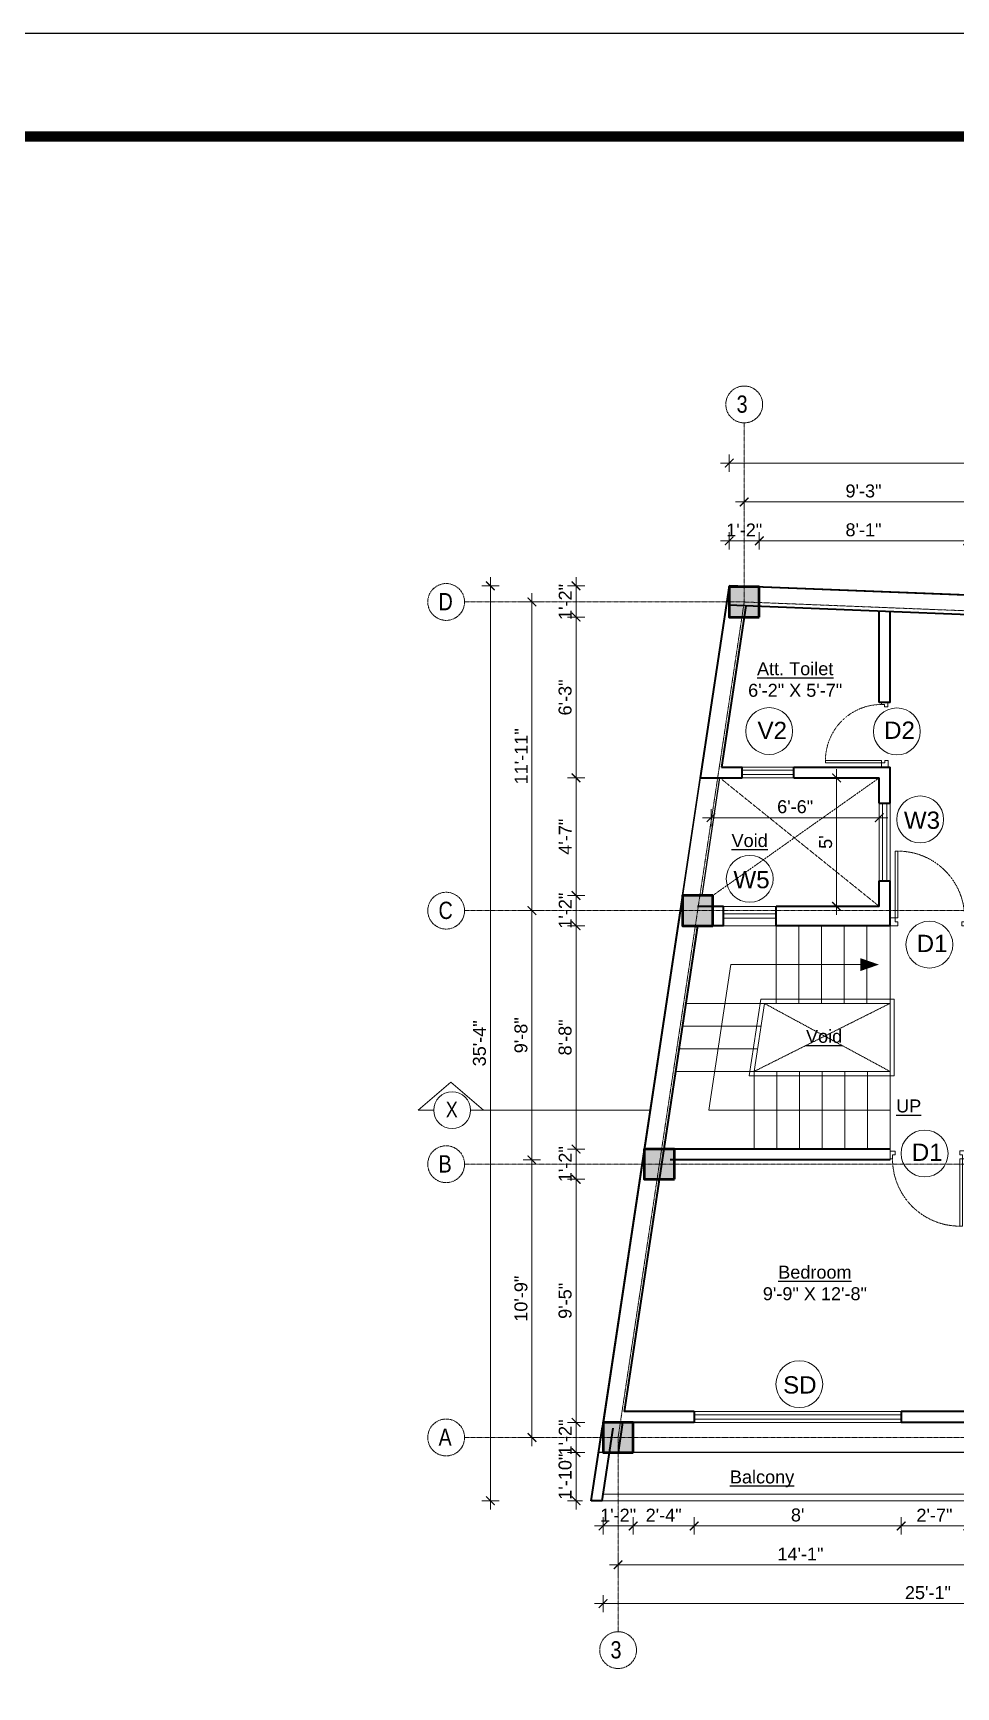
# Model space of a CAD drawing. Header units: inches. Extents: x 135267 to 147066, y -21506 to -19082.
# Drawn here: x 138563 to 138991, y -19895 to -19129 of the extents above; entities that cross this region are included whole.
import ezdxf

# ---------------------------------------------------------------- set-up
doc = ezdxf.new("R2010")
doc.units = ezdxf.units.IN
doc.header["$LTSCALE"] = 0.5
doc.header["$MEASUREMENT"] = 0
doc.header["$PDMODE"] = 66
doc.linetypes.add('CENTER', pattern=[2, 1.25, -0.25, 0.25, -0.25])
doc.linetypes.add('HIDDEN', pattern=[0.375, 0.25, -0.125])
for name, color, linetype, lineweight in [('Annotate-Lite.w', 177, 'Continuous', 9), ('Annotations-Bold.w', 177, 'Continuous', 13), ('C-COLUMN', 1, 'Continuous', 50), ('DIM', 4, 'Continuous', 5), ('DIM 1-100', 4, 'Continuous', 13), ('Door-Window.w', 4, 'Continuous', 15), ('HACTH', 253, 'Continuous', 9), ('PARAPET', 50, 'Continuous', 13), ('stair', 132, 'Continuous', 13), ('TEXT', 220, 'Continuous', 9), ('Toilet', 7, 'Continuous', 25), ('wall', 1, 'Continuous', 40), ('wall light', 6, 'Continuous', 25), ('window', 4, 'Continuous', 13)]:
    doc.layers.add(name, color=color, linetype=linetype, lineweight=lineweight)
doc.styles.add('ARAIL', font='ARIALN.TTF')
doc.styles.add('arial.', font='arial.ttf')
doc.styles.add('gaurav', font='arial.ttf')
doc.styles.get("Standard").update_dxf_attribs({"font": 'arial.ttf'})
doc.dimstyles.new('1 by 96', dxfattribs={"dimtxt": 6, "dimasz": 4, "dimexe": 4, "dimexo": 4, "dimgap": 2, "dimtad": 1, "dimdec": 0, "dimzin": 0, "dimdsep": 46, "dimlunit": 4, "dimtxsty": 'Standard', "dimblk": 'ARCHTICK', "dimcen": 0, "dimdle": 4, "dimadec": 0, "dimazin": 0, "dimtfac": 1, "dimtdec": 0, "dimtix": 1, "dimtofl": 0, "dimtmove": 1, "dimatfit": 3, "dimldrblk": 'ARCHTICK', "dimfxl": 4, "dimfxlon": 1, "dimtolj": 1, "dimtzin": 0, "dimlwd": -1, "dimlwe": -1, "dimarcsym": 0})

# ---------------------------------------------------------------- blocks, each defined once
blk = doc.blocks.new('3-0')
at = {"ltscale": 3}
for p, q in [((11063.05, 10097.68), (11065.97, 10099.9)), ((11063.05, 10097.68), (11064.53, 10095.73)), ((11065.99, 10096.84), (11064.53, 10095.73)), ((11065.25, 10097.81), (11066.71, 10098.92)), ((11065.99, 10096.84), (11065.25, 10097.81)), ((11065.97, 10099.9), (11066.71, 10098.92)), ((11085.5, 10074.13), (11110.32, 10092.96)), ((11086.24, 10073.15), (11111.05, 10091.97)), ((11111.05, 10091.97), (11110.32, 10092.96)), ((11086.24, 10073.15), (11085.5, 10074.13)), ((11084.04, 10073.02), (11082.57, 10071.91)), ((11082.57, 10071.91), (11084.79, 10068.98)), ((11084.04, 10073.02), (11084.78, 10072.04)), ((11084.78, 10072.04), (11086.24, 10073.15)), ((11084.79, 10068.98), (11087.72, 10071.2)), ((11087.72, 10071.2), (11086.24, 10073.15))]:
    blk.add_line(p, q, dxfattribs=at)
at = {"layer": 'Door-Window.w', "color": 9, "linetype": 'HIDDEN', "lineweight": 18}
blk.add_arc((11085.5, 10074.13), 31.16, 37.1906, 127.14649, dxfattribs=at)
blk = doc.blocks.new('_ArchTick')
at = {"color": 0, "linetype": 'ByBlock', "const_width": 0.15}
blk.add_lwpolyline([(-0.5, -0.5), (0.5, 0.5)], dxfattribs=at)
blk = doc.blocks.new('*D750')
at = {"layer": 'Defpoints', "color": 0, "transparency": 16777216}
for p in [(138935.67, -19473.85), (138955.45, -19473.85), (138955.45, -19533.39)]:
    blk.add_point(p, dxfattribs=at)
at = {"layer": 'DIM 1-100', "color": 0, "transparency": 16777216}
for p, q in [((138939.67, -19473.85), (138931.67, -19473.85)), ((138935.67, -19537.39), (138935.67, -19469.85)), ((138939.67, -19533.39), (138931.67, -19533.39))]:
    blk.add_line(p, q, dxfattribs=at)
at = {"layer": 'DIM 1-100', "color": 0, "transparency": 16777216, "xscale": 4, "yscale": 4, "zscale": 4}
for p, rotation in [((138935.67, -19473.85), 90), ((138935.67, -19533.39), 270)]:
    blk.add_blockref('_ArchTick', p, dxfattribs=dict(at, rotation=rotation))
at = {"layer": 'DIM 1-100', "color": 0, "transparency": 16777216, "insert": (138930.62, -19503.62), "char_height": 6, "attachment_point": 5, "rotation": 90}
blk.add_mtext("\\A1;5'", dxfattribs=at)
blk = doc.blocks.new('*D658')
at = {"layer": 'Defpoints', "color": 0, "transparency": 16777216}
for p in [(138955.45, -19473.85), (138955.45, -19492.31), (138877.47, -19501.12)]:
    blk.add_point(p, dxfattribs=at)
at = {"layer": 'DIM 1-100', "color": 0, "transparency": 16777216}
for p, q in [((138877.47, -19496.31), (138877.47, -19488.31)), ((138955.45, -19488.31), (138955.45, -19496.31)), ((138873.47, -19492.31), (138959.45, -19492.31))]:
    blk.add_line(p, q, dxfattribs=at)
at = {"layer": 'DIM 1-100', "color": 0, "transparency": 16777216, "xscale": 4, "yscale": 4, "zscale": 4, "rotation": 180}
blk.add_blockref('_ArchTick', (138877.47, -19492.31), dxfattribs=at)
at = {"layer": 'DIM 1-100', "color": 0, "transparency": 16777216, "xscale": 4, "yscale": 4, "zscale": 4}
blk.add_blockref('_ArchTick', (138955.45, -19492.31), dxfattribs=at)
at = {"layer": 'DIM 1-100', "color": 0, "transparency": 16777216, "insert": (138916.46, -19487.25), "char_height": 6, "attachment_point": 5}
blk.add_mtext('\\A1;6\'-6"', dxfattribs=at)
blk = doc.blocks.new('*D751')
at = {"layer": 'Defpoints', "color": 0, "transparency": 16777216}
for p in [(138885.92, -19384.86), (138814.9, -19399.33), (138885.86, -19399.33)]:
    blk.add_point(p, dxfattribs=at)
at = {"layer": 'DIM 1-100', "color": 0, "transparency": 16777216}
for p, q in [((138814.9, -19380.86), (138814.9, -19403.33)), ((138818.9, -19384.86), (138810.9, -19384.86)), ((138818.9, -19399.33), (138810.9, -19399.33))]:
    blk.add_line(p, q, dxfattribs=at)
at = {"layer": 'DIM 1-100', "color": 0, "transparency": 16777216, "xscale": 4, "yscale": 4, "zscale": 4}
for p, rotation in [((138814.9, -19384.86), 90), ((138814.9, -19399.33), 270)]:
    blk.add_blockref('_ArchTick', p, dxfattribs=dict(at, rotation=rotation))
at = {"layer": 'DIM 1-100', "color": 0, "transparency": 16777216, "insert": (138809.88, -19392.33), "char_height": 6, "attachment_point": 5, "rotation": 90}
blk.add_mtext('\\A1;1\'-2"', dxfattribs=at)
blk = doc.blocks.new('*D757')
at = {"layer": 'Defpoints', "color": 0, "transparency": 16777216}
for p in [(138885.86, -19399.33), (138814.9, -19473.85), (138872.48, -19473.85)]:
    blk.add_point(p, dxfattribs=at)
at = {"layer": 'DIM 1-100', "color": 0, "transparency": 16777216}
for p, q in [((138814.9, -19395.33), (138814.9, -19477.85)), ((138818.9, -19399.33), (138810.9, -19399.33)), ((138818.9, -19473.85), (138810.9, -19473.85))]:
    blk.add_line(p, q, dxfattribs=at)
at = {"layer": 'DIM 1-100', "color": 0, "transparency": 16777216, "xscale": 4, "yscale": 4, "zscale": 4}
for p, rotation in [((138814.9, -19399.33), 90), ((138814.9, -19473.85), 270)]:
    blk.add_blockref('_ArchTick', p, dxfattribs=dict(at, rotation=rotation))
at = {"layer": 'DIM 1-100', "color": 0, "transparency": 16777216, "insert": (138809.83, -19436.59), "char_height": 6, "attachment_point": 5, "rotation": 90}
blk.add_mtext('\\A1;6\'-3"', dxfattribs=at)
blk = doc.blocks.new('*D758')
at = {"layer": 'Defpoints', "color": 0, "transparency": 16777216}
for p in [(138872.48, -19473.85), (138814.9, -19528.39), (138864.25, -19528.39)]:
    blk.add_point(p, dxfattribs=at)
at = {"layer": 'DIM 1-100', "color": 0, "transparency": 16777216}
for p, q in [((138818.9, -19473.85), (138810.9, -19473.85)), ((138814.9, -19469.85), (138814.9, -19532.39)), ((138818.9, -19528.39), (138810.9, -19528.39))]:
    blk.add_line(p, q, dxfattribs=at)
at = {"layer": 'DIM 1-100', "color": 0, "transparency": 16777216, "xscale": 4, "yscale": 4, "zscale": 4}
for p, rotation in [((138814.9, -19473.85), 90), ((138814.9, -19528.39), 270)]:
    blk.add_blockref('_ArchTick', p, dxfattribs=dict(at, rotation=rotation))
at = {"layer": 'DIM 1-100', "color": 0, "transparency": 16777216, "insert": (138809.9, -19501.12), "char_height": 6, "attachment_point": 5, "rotation": 90}
blk.add_mtext('\\A1;4\'-7"', dxfattribs=at)
blk = doc.blocks.new('*D759')
at = {"layer": 'Defpoints', "color": 0, "transparency": 16777216}
for p in [(138864.25, -19528.39), (138814.9, -19542.39), (138864.25, -19542.39)]:
    blk.add_point(p, dxfattribs=at)
at = {"layer": 'DIM 1-100', "color": 0, "transparency": 16777216}
for p, q in [((138818.9, -19528.39), (138810.9, -19528.39)), ((138814.9, -19524.39), (138814.9, -19546.39)), ((138818.9, -19542.39), (138810.9, -19542.39))]:
    blk.add_line(p, q, dxfattribs=at)
at = {"layer": 'DIM 1-100', "color": 0, "transparency": 16777216, "xscale": 4, "yscale": 4, "zscale": 4}
for p, rotation in [((138814.9, -19528.39), 90), ((138814.9, -19542.39), 270)]:
    blk.add_blockref('_ArchTick', p, dxfattribs=dict(at, rotation=rotation))
at = {"layer": 'DIM 1-100', "color": 0, "transparency": 16777216, "insert": (138809.88, -19535.39), "char_height": 6, "attachment_point": 5, "rotation": 90}
blk.add_mtext('\\A1;1\'-2"', dxfattribs=at)
blk = doc.blocks.new('*D760')
at = {"layer": 'Defpoints', "color": 0, "transparency": 16777216}
for p in [(138864.25, -19542.39), (138814.9, -19645.89), (138846.51, -19645.89)]:
    blk.add_point(p, dxfattribs=at)
at = {"layer": 'DIM 1-100', "color": 0, "transparency": 16777216}
for p, q in [((138818.9, -19542.39), (138810.9, -19542.39)), ((138814.9, -19538.39), (138814.9, -19649.89)), ((138818.9, -19645.89), (138810.9, -19645.89))]:
    blk.add_line(p, q, dxfattribs=at)
at = {"layer": 'DIM 1-100', "color": 0, "transparency": 16777216, "xscale": 4, "yscale": 4, "zscale": 4}
for p, rotation in [((138814.9, -19542.39), 90), ((138814.9, -19645.89), 270)]:
    blk.add_blockref('_ArchTick', p, dxfattribs=dict(at, rotation=rotation))
at = {"layer": 'DIM 1-100', "color": 0, "transparency": 16777216, "insert": (138809.83, -19594.14), "char_height": 6, "attachment_point": 5, "rotation": 90}
blk.add_mtext('\\A1;8\'-8"', dxfattribs=at)
blk = doc.blocks.new('*D761')
at = {"layer": 'Defpoints', "color": 0, "transparency": 16777216}
for p in [(138846.51, -19645.89), (138814.9, -19659.89), (138846.51, -19659.89)]:
    blk.add_point(p, dxfattribs=at)
at = {"layer": 'DIM 1-100', "color": 0, "transparency": 16777216}
for p, q in [((138814.9, -19641.89), (138814.9, -19663.89)), ((138818.9, -19645.89), (138810.9, -19645.89)), ((138818.9, -19659.89), (138810.9, -19659.89))]:
    blk.add_line(p, q, dxfattribs=at)
at = {"layer": 'DIM 1-100', "color": 0, "transparency": 16777216, "xscale": 4, "yscale": 4, "zscale": 4}
for p, rotation in [((138814.9, -19645.89), 90), ((138814.9, -19659.89), 270)]:
    blk.add_blockref('_ArchTick', p, dxfattribs=dict(at, rotation=rotation))
at = {"layer": 'DIM 1-100', "color": 0, "transparency": 16777216, "insert": (138809.88, -19652.89), "char_height": 6, "attachment_point": 5, "rotation": 90}
blk.add_mtext('\\A1;1\'-2"', dxfattribs=at)
blk = doc.blocks.new('*D762')
at = {"layer": 'Defpoints', "color": 0, "transparency": 16777216}
for p in [(138846.51, -19659.89), (138814.9, -19772.54), (138841.39, -19772.54)]:
    blk.add_point(p, dxfattribs=at)
at = {"layer": 'DIM 1-100', "color": 0, "transparency": 16777216}
for p, q in [((138814.9, -19655.89), (138814.9, -19776.54)), ((138818.9, -19659.89), (138810.9, -19659.89)), ((138818.9, -19772.54), (138810.9, -19772.54))]:
    blk.add_line(p, q, dxfattribs=at)
at = {"layer": 'DIM 1-100', "color": 0, "transparency": 16777216, "xscale": 4, "yscale": 4, "zscale": 4}
for p, rotation in [((138814.9, -19659.89), 90), ((138814.9, -19772.54), 270)]:
    blk.add_blockref('_ArchTick', p, dxfattribs=dict(at, rotation=rotation))
at = {"layer": 'DIM 1-100', "color": 0, "transparency": 16777216, "insert": (138809.83, -19716.22), "char_height": 6, "attachment_point": 5, "rotation": 90}
blk.add_mtext('\\A1;9\'-5"', dxfattribs=at)
blk = doc.blocks.new('*D763')
at = {"layer": 'Defpoints', "color": 0, "transparency": 16777216}
for p in [(138841.39, -19772.54), (138814.9, -19786.54), (138841.39, -19786.54)]:
    blk.add_point(p, dxfattribs=at)
at = {"layer": 'DIM 1-100', "color": 0, "transparency": 16777216}
for p, q in [((138818.9, -19772.54), (138810.9, -19772.54)), ((138814.9, -19768.54), (138814.9, -19790.54)), ((138818.9, -19786.54), (138810.9, -19786.54))]:
    blk.add_line(p, q, dxfattribs=at)
at = {"layer": 'DIM 1-100', "color": 0, "transparency": 16777216, "xscale": 4, "yscale": 4, "zscale": 4}
for p, rotation in [((138814.9, -19772.54), 90), ((138814.9, -19786.54), 270)]:
    blk.add_blockref('_ArchTick', p, dxfattribs=dict(at, rotation=rotation))
at = {"layer": 'DIM 1-100', "color": 0, "transparency": 16777216, "insert": (138809.88, -19779.54), "char_height": 6, "attachment_point": 5, "rotation": 90}
blk.add_mtext('\\A1;1\'-2"', dxfattribs=at)
blk = doc.blocks.new('*D764')
at = {"layer": 'Defpoints', "color": 0, "transparency": 16777216}
for p in [(138841.39, -19786.54), (138814.9, -19808.87), (138821.9, -19808.87)]:
    blk.add_point(p, dxfattribs=at)
at = {"layer": 'DIM 1-100', "color": 0, "transparency": 16777216}
for p, q in [((138818.9, -19786.54), (138810.9, -19786.54)), ((138814.9, -19782.54), (138814.9, -19812.87)), ((138817.9, -19808.87), (138810.9, -19808.87))]:
    blk.add_line(p, q, dxfattribs=at)
at = {"layer": 'DIM 1-100', "color": 0, "transparency": 16777216, "xscale": 4, "yscale": 4, "zscale": 4}
for p, rotation in [((138814.9, -19786.54), 90), ((138814.9, -19808.87), 270)]:
    blk.add_blockref('_ArchTick', p, dxfattribs=dict(at, rotation=rotation))
at = {"layer": 'DIM 1-100', "color": 0, "transparency": 16777216, "insert": (138809.83, -19797.71), "char_height": 6, "attachment_point": 5, "rotation": 90}
blk.add_mtext('\\A1;1\'-10"', dxfattribs=at)
blk = doc.blocks.new('*D765')
at = {"layer": 'Defpoints', "color": 0, "transparency": 16777216}
for p in [(138892.86, -19392.33), (138794.43, -19535.39), (138871.25, -19535.39)]:
    blk.add_point(p, dxfattribs=at)
at = {"layer": 'DIM 1-100', "color": 0, "transparency": 16777216}
for p, q in [((138794.43, -19388.33), (138794.43, -19539.39)), ((138798.43, -19392.33), (138790.43, -19392.33)), ((138798.43, -19535.39), (138790.43, -19535.39))]:
    blk.add_line(p, q, dxfattribs=at)
at = {"layer": 'DIM 1-100', "color": 0, "transparency": 16777216, "xscale": 4, "yscale": 4, "zscale": 4}
for p, rotation in [((138794.43, -19392.33), 90), ((138794.43, -19535.39), 270)]:
    blk.add_blockref('_ArchTick', p, dxfattribs=dict(at, rotation=rotation))
at = {"layer": 'DIM 1-100', "color": 0, "transparency": 16777216, "insert": (138789.42, -19463.86), "char_height": 6, "attachment_point": 5, "rotation": 90}
blk.add_mtext('\\A1;11\'-11"', dxfattribs=at)
blk = doc.blocks.new('*D766')
at = {"layer": 'Defpoints', "color": 0, "transparency": 16777216}
for p in [(138871.25, -19535.39), (138794.43, -19650.89), (138858.51, -19650.89)]:
    blk.add_point(p, dxfattribs=at)
at = {"layer": 'DIM 1-100', "color": 0, "transparency": 16777216}
for p, q in [((138798.43, -19535.39), (138790.43, -19535.39)), ((138794.43, -19531.39), (138794.43, -19654.89)), ((138798.43, -19650.89), (138790.43, -19650.89))]:
    blk.add_line(p, q, dxfattribs=at)
at = {"layer": 'DIM 1-100', "color": 0, "transparency": 16777216, "xscale": 4, "yscale": 4, "zscale": 4}
for p, rotation in [((138794.43, -19535.39), 90), ((138794.43, -19650.89), 270)]:
    blk.add_blockref('_ArchTick', p, dxfattribs=dict(at, rotation=rotation))
at = {"layer": 'DIM 1-100', "color": 0, "transparency": 16777216, "insert": (138789.37, -19593.14), "char_height": 6, "attachment_point": 5, "rotation": 90}
blk.add_mtext('\\A1;9\'-8"', dxfattribs=at)
blk = doc.blocks.new('*D767')
at = {"layer": 'Defpoints', "color": 0, "transparency": 16777216}
for p in [(138858.51, -19650.89), (138794.43, -19779.54), (138834.39, -19779.54)]:
    blk.add_point(p, dxfattribs=at)
at = {"layer": 'DIM 1-100', "color": 0, "transparency": 16777216}
for p, q in [((138798.43, -19650.89), (138790.43, -19650.89)), ((138794.43, -19646.89), (138794.43, -19783.54)), ((138798.43, -19779.54), (138790.43, -19779.54))]:
    blk.add_line(p, q, dxfattribs=at)
at = {"layer": 'DIM 1-100', "color": 0, "transparency": 16777216, "xscale": 4, "yscale": 4, "zscale": 4}
for p, rotation in [((138794.43, -19650.89), 90), ((138794.43, -19779.54), 270)]:
    blk.add_blockref('_ArchTick', p, dxfattribs=dict(at, rotation=rotation))
at = {"layer": 'DIM 1-100', "color": 0, "transparency": 16777216, "insert": (138789.37, -19715.22), "char_height": 6, "attachment_point": 5, "rotation": 90}
blk.add_mtext('\\A1;10\'-9"', dxfattribs=at)
blk = doc.blocks.new('*D669')
at = {"layer": 'Defpoints', "color": 0, "transparency": 16777216}
for p in [(138885.92, -19384.86), (138775.18, -19808.87), (138821.9, -19808.87)]:
    blk.add_point(p, dxfattribs=at)
at = {"layer": 'DIM 1-100', "color": 0, "transparency": 16777216}
for p, q in [((138775.18, -19380.86), (138775.18, -19812.87)), ((138779.18, -19384.86), (138771.18, -19384.86)), ((138779.18, -19808.87), (138771.18, -19808.87))]:
    blk.add_line(p, q, dxfattribs=at)
at = {"layer": 'DIM 1-100', "color": 0, "transparency": 16777216, "xscale": 4, "yscale": 4, "zscale": 4}
for p, rotation in [((138775.18, -19384.86), 90), ((138775.18, -19808.87), 270)]:
    blk.add_blockref('_ArchTick', p, dxfattribs=dict(at, rotation=rotation))
at = {"layer": 'DIM 1-100', "color": 0, "transparency": 16777216, "insert": (138770.11, -19596.87), "char_height": 6, "attachment_point": 5, "rotation": 90}
blk.add_mtext('\\A1;35\'-4"', dxfattribs=at)
blk = doc.blocks.new('*D670')
at = {"layer": 'Defpoints', "color": 0, "transparency": 16777216}
for p in [(138899.86, -19363.99), (138885.86, -19385.33), (138899.86, -19385.33)]:
    blk.add_point(p, dxfattribs=at)
at = {"layer": 'DIM 1-100', "color": 0, "transparency": 16777216}
for p, q in [((138885.86, -19367.99), (138885.86, -19359.99)), ((138899.86, -19367.99), (138899.86, -19359.99)), ((138881.86, -19363.99), (138903.86, -19363.99))]:
    blk.add_line(p, q, dxfattribs=at)
at = {"layer": 'DIM 1-100', "color": 0, "transparency": 16777216, "xscale": 4, "yscale": 4, "zscale": 4, "rotation": 180}
blk.add_blockref('_ArchTick', (138885.86, -19363.99), dxfattribs=at)
at = {"layer": 'DIM 1-100', "color": 0, "transparency": 16777216, "xscale": 4, "yscale": 4, "zscale": 4}
blk.add_blockref('_ArchTick', (138899.86, -19363.99), dxfattribs=at)
at = {"layer": 'DIM 1-100', "color": 0, "transparency": 16777216, "insert": (138892.86, -19358.98), "char_height": 6, "attachment_point": 5}
blk.add_mtext('\\A1;1\'-2"', dxfattribs=at)
blk = doc.blocks.new('*D671')
at = {"layer": 'Defpoints', "color": 0, "transparency": 16777216}
for p in [(138996.45, -19363.99), (138899.86, -19385.33), (138996.45, -19389.77)]:
    blk.add_point(p, dxfattribs=at)
at = {"layer": 'DIM 1-100', "color": 0, "transparency": 16777216}
for p, q in [((138899.86, -19367.99), (138899.86, -19359.99)), ((138996.45, -19367.99), (138996.45, -19359.99)), ((138895.86, -19363.99), (139000.45, -19363.99))]:
    blk.add_line(p, q, dxfattribs=at)
at = {"layer": 'DIM 1-100', "color": 0, "transparency": 16777216, "xscale": 4, "yscale": 4, "zscale": 4, "rotation": 180}
blk.add_blockref('_ArchTick', (138899.86, -19363.99), dxfattribs=at)
at = {"layer": 'DIM 1-100', "color": 0, "transparency": 16777216, "xscale": 4, "yscale": 4, "zscale": 4}
blk.add_blockref('_ArchTick', (138996.45, -19363.99), dxfattribs=at)
at = {"layer": 'DIM 1-100', "color": 0, "transparency": 16777216, "insert": (138948.15, -19358.93), "char_height": 6, "attachment_point": 5}
blk.add_mtext('\\A1;8\'-1"', dxfattribs=at)
blk = doc.blocks.new('*D675')
at = {"layer": 'Defpoints', "color": 0, "transparency": 16777216}
for p in [(139003.45, -19345.99), (138892.86, -19385.33), (139003.45, -19389.5)]:
    blk.add_point(p, dxfattribs=at)
at = {"layer": 'DIM 1-100', "color": 0, "transparency": 16777216}
for p, q in [((138892.86, -19349.99), (138892.86, -19341.99)), ((139003.45, -19349.99), (139003.45, -19341.99)), ((138888.86, -19345.99), (139007.45, -19345.99))]:
    blk.add_line(p, q, dxfattribs=at)
at = {"layer": 'DIM 1-100', "color": 0, "transparency": 16777216, "xscale": 4, "yscale": 4, "zscale": 4, "rotation": 180}
blk.add_blockref('_ArchTick', (138892.86, -19345.99), dxfattribs=at)
at = {"layer": 'DIM 1-100', "color": 0, "transparency": 16777216, "xscale": 4, "yscale": 4, "zscale": 4}
blk.add_blockref('_ArchTick', (139003.45, -19345.99), dxfattribs=at)
at = {"layer": 'DIM 1-100', "color": 0, "transparency": 16777216, "insert": (138948.15, -19340.93), "char_height": 6, "attachment_point": 5}
blk.add_mtext('\\A1;9\'-3"', dxfattribs=at)
blk = doc.blocks.new('*D677')
at = {"layer": 'Defpoints', "color": 0, "transparency": 16777216}
for p in [(138885.92, -19327.99), (138885.92, -19384.86), (139128.68, -19394.44)]:
    blk.add_point(p, dxfattribs=at)
at = {"layer": 'DIM 1-100', "color": 0, "transparency": 16777216}
for p, q in [((139132.68, -19327.99), (138881.92, -19327.99)), ((138885.92, -19331.99), (138885.92, -19323.99)), ((139128.68, -19331.99), (139128.68, -19323.99))]:
    blk.add_line(p, q, dxfattribs=at)
at = {"layer": 'DIM 1-100', "color": 0, "transparency": 16777216, "xscale": 4, "yscale": 4, "zscale": 4, "rotation": 180}
blk.add_blockref('_ArchTick', (138885.92, -19327.99), dxfattribs=at)
at = {"layer": 'DIM 1-100', "color": 0, "transparency": 16777216, "xscale": 4, "yscale": 4, "zscale": 4}
blk.add_blockref('_ArchTick', (139128.68, -19327.99), dxfattribs=at)
at = {"layer": 'DIM 1-100', "color": 0, "transparency": 16777216, "insert": (139007.3, -19322.93), "char_height": 6, "attachment_point": 5}
blk.add_mtext('\\A1;20\'-3"', dxfattribs=at)
blk = doc.blocks.new('*D678')
at = {"layer": 'Defpoints', "color": 0, "transparency": 16777216}
for p in [(138827.39, -19786.54), (138841.39, -19786.54), (138841.39, -19820.54)]:
    blk.add_point(p, dxfattribs=at)
at = {"layer": 'DIM 1-100', "color": 0, "transparency": 16777216}
for p, q in [((138827.39, -19816.54), (138827.39, -19824.54)), ((138841.39, -19816.54), (138841.39, -19824.54)), ((138823.39, -19820.54), (138845.39, -19820.54))]:
    blk.add_line(p, q, dxfattribs=at)
at = {"layer": 'DIM 1-100', "color": 0, "transparency": 16777216, "xscale": 4, "yscale": 4, "zscale": 4, "rotation": 180}
blk.add_blockref('_ArchTick', (138827.39, -19820.54), dxfattribs=at)
at = {"layer": 'DIM 1-100', "color": 0, "transparency": 16777216, "xscale": 4, "yscale": 4, "zscale": 4}
blk.add_blockref('_ArchTick', (138841.39, -19820.54), dxfattribs=at)
at = {"layer": 'DIM 1-100', "color": 0, "transparency": 16777216, "insert": (138834.39, -19815.53), "char_height": 6, "attachment_point": 5}
blk.add_mtext('\\A1;1\'-2"', dxfattribs=at)
blk = doc.blocks.new('*D768')
at = {"layer": 'Defpoints', "color": 0, "transparency": 16777216}
for p in [(138869.64, -19772.54), (138841.39, -19786.54), (138869.64, -19820.54)]:
    blk.add_point(p, dxfattribs=at)
at = {"layer": 'DIM 1-100', "color": 0, "transparency": 16777216}
for p, q in [((138841.39, -19816.54), (138841.39, -19824.54)), ((138869.64, -19816.54), (138869.64, -19824.54)), ((138837.39, -19820.54), (138873.64, -19820.54))]:
    blk.add_line(p, q, dxfattribs=at)
at = {"layer": 'DIM 1-100', "color": 0, "transparency": 16777216, "xscale": 4, "yscale": 4, "zscale": 4, "rotation": 180}
blk.add_blockref('_ArchTick', (138841.39, -19820.54), dxfattribs=at)
at = {"layer": 'DIM 1-100', "color": 0, "transparency": 16777216, "xscale": 4, "yscale": 4, "zscale": 4}
blk.add_blockref('_ArchTick', (138869.64, -19820.54), dxfattribs=at)
at = {"layer": 'DIM 1-100', "color": 0, "transparency": 16777216, "insert": (138855.51, -19815.53), "char_height": 6, "attachment_point": 5}
blk.add_mtext('\\A1;2\'-4"', dxfattribs=at)
blk = doc.blocks.new('*D769')
at = {"layer": 'Defpoints', "color": 0, "transparency": 16777216}
for p in [(138869.64, -19772.54), (138965.64, -19772.54), (138965.64, -19820.54)]:
    blk.add_point(p, dxfattribs=at)
at = {"layer": 'DIM 1-100', "color": 0, "transparency": 16777216}
for p, q in [((138869.64, -19816.54), (138869.64, -19824.54)), ((138965.64, -19816.54), (138965.64, -19824.54)), ((138865.64, -19820.54), (138969.64, -19820.54))]:
    blk.add_line(p, q, dxfattribs=at)
at = {"layer": 'DIM 1-100', "color": 0, "transparency": 16777216, "xscale": 4, "yscale": 4, "zscale": 4, "rotation": 180}
blk.add_blockref('_ArchTick', (138869.64, -19820.54), dxfattribs=at)
at = {"layer": 'DIM 1-100', "color": 0, "transparency": 16777216, "xscale": 4, "yscale": 4, "zscale": 4}
blk.add_blockref('_ArchTick', (138965.64, -19820.54), dxfattribs=at)
at = {"layer": 'DIM 1-100', "color": 0, "transparency": 16777216, "insert": (138917.64, -19815.48), "char_height": 6, "attachment_point": 5}
blk.add_mtext("\\A1;8'", dxfattribs=at)
blk = doc.blocks.new('*D770')
at = {"layer": 'Defpoints', "color": 0, "transparency": 16777216}
for p in [(138965.64, -19772.54), (138996.45, -19772.54), (138996.45, -19820.54)]:
    blk.add_point(p, dxfattribs=at)
at = {"layer": 'DIM 1-100', "color": 0, "transparency": 16777216}
for p, q in [((138965.64, -19816.54), (138965.64, -19824.54)), ((138996.45, -19816.54), (138996.45, -19824.54)), ((138961.64, -19820.54), (139000.45, -19820.54))]:
    blk.add_line(p, q, dxfattribs=at)
at = {"layer": 'DIM 1-100', "color": 0, "transparency": 16777216, "xscale": 4, "yscale": 4, "zscale": 4, "rotation": 180}
blk.add_blockref('_ArchTick', (138965.64, -19820.54), dxfattribs=at)
at = {"layer": 'DIM 1-100', "color": 0, "transparency": 16777216, "xscale": 4, "yscale": 4, "zscale": 4}
blk.add_blockref('_ArchTick', (138996.45, -19820.54), dxfattribs=at)
at = {"layer": 'DIM 1-100', "color": 0, "transparency": 16777216, "insert": (138981.05, -19815.53), "char_height": 6, "attachment_point": 5}
blk.add_mtext('\\A1;2\'-7"', dxfattribs=at)
blk = doc.blocks.new('*D679')
at = {"layer": 'Defpoints', "color": 0, "transparency": 16777216}
for p in [(138834.39, -19786.46), (139003.45, -19786.54), (139003.45, -19838.54)]:
    blk.add_point(p, dxfattribs=at)
at = {"layer": 'DIM 1-100', "color": 0, "transparency": 16777216}
for p, q in [((138834.39, -19834.54), (138834.39, -19842.54)), ((139003.45, -19834.54), (139003.45, -19842.54)), ((138830.39, -19838.54), (139007.45, -19838.54))]:
    blk.add_line(p, q, dxfattribs=at)
at = {"layer": 'DIM 1-100', "color": 0, "transparency": 16777216, "xscale": 4, "yscale": 4, "zscale": 4, "rotation": 180}
blk.add_blockref('_ArchTick', (138834.39, -19838.54), dxfattribs=at)
at = {"layer": 'DIM 1-100', "color": 0, "transparency": 16777216, "xscale": 4, "yscale": 4, "zscale": 4}
blk.add_blockref('_ArchTick', (139003.45, -19838.54), dxfattribs=at)
at = {"layer": 'DIM 1-100', "color": 0, "transparency": 16777216, "insert": (138918.92, -19833.53), "char_height": 6, "attachment_point": 5}
blk.add_mtext('\\A1;14\'-1"', dxfattribs=at)
blk = doc.blocks.new('*D681')
at = {"layer": 'Defpoints', "color": 0, "transparency": 16777216}
for p in [(138827.39, -19786.54), (139128.68, -19786.54), (138827.39, -19856.54)]:
    blk.add_point(p, dxfattribs=at)
at = {"layer": 'DIM 1-100', "color": 0, "transparency": 16777216}
for p, q in [((139132.68, -19856.54), (138823.39, -19856.54)), ((138827.39, -19852.54), (138827.39, -19860.54)), ((139128.68, -19852.54), (139128.68, -19860.54))]:
    blk.add_line(p, q, dxfattribs=at)
at = {"layer": 'DIM 1-100', "color": 0, "transparency": 16777216, "xscale": 4, "yscale": 4, "zscale": 4, "rotation": 180}
blk.add_blockref('_ArchTick', (138827.39, -19856.54), dxfattribs=at)
at = {"layer": 'DIM 1-100', "color": 0, "transparency": 16777216, "xscale": 4, "yscale": 4, "zscale": 4}
blk.add_blockref('_ArchTick', (139128.68, -19856.54), dxfattribs=at)
at = {"layer": 'DIM 1-100', "color": 0, "transparency": 16777216, "insert": (138978.03, -19851.48), "char_height": 6, "attachment_point": 5}
blk.add_mtext('\\A1;25\'-1"', dxfattribs=at)

msp = doc.modelspace()

# ---------------------------------------------------------------- hatches: boundary and pattern name
at = {"layer": 'C-COLUMN'}
h = msp.add_hatch(color=256, dxfattribs=at)
h.dxf.hatch_style = 1
h.paths.add_polyline_path([(138885.86, -19385.33), (138885.86, -19399.33), (138899.86, -19399.33), (138899.86, -19385.33)])
h = msp.add_hatch(color=256, dxfattribs=at)
h.dxf.hatch_style = 1
h.paths.add_polyline_path([(138864.25, -19528.39), (138864.25, -19542.39), (138878.25, -19542.39), (138878.25, -19528.39)])
h = msp.add_hatch(color=256, dxfattribs=at)
h.dxf.hatch_style = 1
h.paths.add_polyline_path([(138846.51, -19645.89), (138846.51, -19659.89), (138860.51, -19659.89), (138860.51, -19645.89)])
h = msp.add_hatch(color=256, dxfattribs=at)
h.dxf.hatch_style = 1
h.paths.add_polyline_path([(138827.39, -19772.54), (138827.39, -19786.54), (138841.39, -19786.54), (138841.39, -19772.54)])

# ---------------------------------------------------------------- linework, layer by layer
msp.add_lwpolyline([(137851.27, -21373.73), (137851.27, -19128.69), (141026.08, -19128.69), (141026.08, -21373.73)], close=True)
at = {"const_width": 4.8}
msp.add_lwpolyline([(140978.08, -21325.73), (140978.08, -19176.69), (137995.27, -19176.69), (137995.27, -21325.73)], close=True, dxfattribs=at)
at = {"layer": 'Annotate-Lite.w', "ltscale": 0.005}
for centre in [(138904.42, -19452.16), (138963.64, -19452.33), (138974.43, -19493.11), (138895.41, -19520.65), (138978.72, -19551.12), (138976.48, -19647.91), (138918.43, -19754.82)]:
    msp.add_circle(centre, 10.86, dxfattribs=at)
at = {"layer": 'Annotations-Bold.w', "linetype": 'CENTER', "ltscale": 0.3}
for p, q in [((138763.2, -19535.39), (139209.95, -19535.39)), ((138763.2, -19652.89), (139209.95, -19652.89)), ((138763.2, -19779.54), (139209.95, -19779.54))]:
    msp.add_line(p, q, dxfattribs=at)
for points in [[(138892.86, -19309.32), (138892.86, -19392.33), (138871.25, -19535.39), (138853.51, -19652.89), (138834.39, -19779.54), (138834.39, -19869.54)], [(138763.2, -19392.33), (138892.86, -19392.33), (139121.68, -19401.44), (139209.95, -19401.44)]]:
    msp.add_lwpolyline(points, dxfattribs=at)
at = {"layer": 'Annotations-Bold.w', "linetype": 'CENTER', "ltscale": 1.5}
for centre in [(138892.86, -19300.79), (138754.67, -19392.33), (138754.67, -19535.39), (138754.67, -19652.89), (138754.67, -19779.54), (138834.39, -19878.07)]:
    msp.add_circle(centre, 8.53, dxfattribs=at)
at = {"layer": 'C-COLUMN'}
for points in [[(138899.86, -19399.33), (138899.86, -19385.33), (138885.86, -19385.33), (138885.86, -19399.33)], [(138878.25, -19542.39), (138878.25, -19528.39), (138864.25, -19528.39), (138864.25, -19542.39)], [(138860.51, -19659.89), (138860.51, -19645.89), (138846.51, -19645.89), (138846.51, -19659.89)], [(138841.39, -19786.54), (138841.39, -19772.54), (138827.39, -19772.54), (138827.39, -19786.54)]]:
    msp.add_lwpolyline(points, close=True, dxfattribs=at)
at = {"layer": 'Defpoints'}
msp.add_lwpolyline([(138885.92, -19384.86), (139128.68, -19394.44), (139128.68, -19786.54), (138825.29, -19786.43), (138885.92, -19384.86)], dxfattribs=at)
at = {"layer": 'DIM'}
for p, q in [((138876.53, -19627.89), (138886.72, -19560.39)), ((138886.72, -19560.39), (138946.65, -19560.39, 0)), ((138876.53, -19627.89), (138960.45, -19627.89)), ((138869.64, -19769.04), (138965.64, -19769.04)), ((138869.64, -19771.04), (138965.64, -19771.04))]:
    msp.add_line(p, q, dxfattribs=at)
at = {"layer": 'HACTH', "linetype": 'HIDDEN'}
for p, q in [((138955.45, -19473.85), (138878.25, -19528.39)), ((138881.58, -19473.85), (138955.45, -19533.39)), ((138960.45, -19578.39), (138897.45, -19609.89)), ((138960.45, -19609.89), (138902.21, -19578.39))]:
    msp.add_line(p, q, dxfattribs=at)
at = {"layer": 'PARAPET', "ltscale": 100}
for p, q in [((138999.45, -19808.87), (138826.96, -19808.87)), ((138996.45, -19805.87), (138827.41, -19805.87))]:
    msp.add_line(p, q, dxfattribs=at)
at = {"layer": 'stair', "linetype": 'ByBlock'}
for p, q in [((138960.45, -19542.39), (138960.45, -19650.89)), ((138865.8, -19578.39), (138902.21, -19578.39)), ((138895.13, -19611.89), (138900.49, -19576.39)), ((138897.45, -19609.89), (138902.21, -19578.39)), ((138900.49, -19576.39), (138962.45, -19576.39)), ((138902.21, -19578.39), (138960.45, -19578.39)), ((138962.45, -19576.39), (138962.45, -19611.89)), ((138864.22, -19588.89), (138900.62, -19588.89)), ((138862.63, -19599.39), (138899.04, -19599.39)), ((138861.04, -19609.89), (138897.45, -19609.89)), ((138895.13, -19611.89), (138962.45, -19611.89)), ((138897.45, -19609.89), (138960.45, -19609.89)), ((138897.45, -19609.89), (138897.45, -19645.89)), ((138907.95, -19609.89), (138907.95, -19645.89)), ((138918.45, -19609.89), (138918.45, -19645.89)), ((138928.95, -19609.89), (138928.95, -19645.89)), ((138939.45, -19609.89), (138939.45, -19645.89)), ((138949.95, -19609.89), (138949.95, -19645.89))]:
    msp.add_line(p, q, dxfattribs=at)
for points in [[(138907.64, -19542.39), (138907.64, -19578.39)], [(138918.14, -19542.39), (138918.14, -19578.39)], [(138928.64, -19542.39), (138928.64, -19578.39)], [(138939.14, -19542.39), (138939.14, -19578.39)], [(138949.64, -19542.39), (138949.64, -19578.39)]]:
    msp.add_lwpolyline(points, dxfattribs=at)
at = {"layer": 'stair', "linetype": 'ByBlock', "elevation": 0}
msp.add_lwpolyline([(138946.65, -19560.39, 6, 0, 0), (138955.33, -19560.39, 0, 0, 0)], format="xyseb", dxfattribs=at)
at = {"layer": 'TEXT'}
for points in [[(138748.89, -19627.89), (138741.75, -19627.89), (138756.89, -19614.81), (138772.03, -19627.89)], [(138849.23, -19627.89), (138765.96, -19627.89)]]:
    msp.add_lwpolyline(points, dxfattribs=at)
msp.add_circle((138757.42, -19627.89), 8.53, dxfattribs=at)
at = {"layer": 'Toilet'}
msp.add_line((139128.68, -19394.44), (138885.92, -19384.86), dxfattribs=at)
at = {"layer": 'wall'}
for p, q in [((138885.92, -19384.86), (138872.48, -19473.85)), ((138885.92, -19384.86), (138872.48, -19473.85)), ((138885.92, -19384.86), (138872.48, -19473.85)), ((139128.68, -19394.44), (138885.92, -19384.86)), ((139087.68, -19401.83), (138885.56, -19393.85)), ((138960.45, -19438.85), (138960.45, -19396.81)), ((138960.45, -19438.85), (138955.45, -19438.85)), ((138872.48, -19473.85), (138891.9, -19473.85)), ((138882.34, -19468.85), (138891.9, -19468.85)), ((138891.9, -19473.85), (138891.9, -19468.85)), ((138915.9, -19468.85), (138960.45, -19468.85)), ((138915.9, -19473.85), (138915.9, -19468.85)), ((138915.9, -19473.85), (138955.45, -19473.85)), ((138960.45, -19485.62), (138960.45, -19468.85)), ((138955.45, -19485.62), (138960.45, -19485.62)), ((138864.25, -19528.39), (138827.08, -19774.54)), ((138864.25, -19528.39), (138827.08, -19774.54)), ((138864.25, -19528.39), (138827.39, -19772.54)), ((138955.45, -19521.62), (138960.45, -19521.62)), ((138960.45, -19542.39), (138960.45, -19521.62)), ((138883.25, -19533.39), (138871.24, -19533.39)), ((138883.25, -19542.39), (138883.25, -19533.39)), ((138955.45, -19533.39), (138907.64, -19533.39)), ((138907.64, -19542.39), (138907.64, -19533.39)), ((138883.25, -19542.39), (138871.24, -19542.39)), ((138960.45, -19542.39), (138907.64, -19542.39)), ((138960.45, -19645.89), (138855.61, -19645.89)), ((138960.45, -19645.89), (138855.61, -19645.89)), ((138960.45, -19650.89), (138858.51, -19650.89)), ((138869.64, -19767.54), (138837.24, -19767.54)), ((138869.64, -19772.54), (138839.08, -19772.54)), ((138869.64, -19767.54), (138869.64, -19772.54)), ((138996.45, -19767.54), (138965.64, -19767.54)), ((138965.64, -19767.54), (138965.64, -19772.54)), ((138996.45, -19772.54), (138965.64, -19772.54)), ((138821.9, -19808.87), (138827.08, -19774.54)), ((138826.96, -19808.87), (138832.03, -19775.29)), ((138826.96, -19808.87), (138821.9, -19808.87))]:
    msp.add_line(p, q, dxfattribs=at)
for points in [[(138893.62, -19394.17), (138882.34, -19468.85)], [(138955.45, -19438.85), (138955.45, -19396.61)], [(138885.58, -19447.39), (138882.34, -19468.85)], [(138955.45, -19485.62), (138955.45, -19473.85)], [(138955.45, -19533.39), (138955.45, -19521.62)], [(138871.25, -19542.39), (138837.24, -19767.54)], [(138871.25, -19542.39), (138837.24, -19767.54)], [(138836.49, -19772.54), (138834.37, -19786.54)], [(138836.49, -19772.54), (138834.37, -19786.54)]]:
    msp.add_lwpolyline(points, dxfattribs=at)
at = {"layer": 'wall light'}
for points in [[(138872.48, -19473.85), (138864.25, -19528.39)], [(138873.35, -19528.39), (138881.58, -19473.85)]]:
    msp.add_lwpolyline(points, dxfattribs=at)
at = {"layer": 'window'}
for p, q in [((138891.9, -19468.85), (138915.9, -19468.85)), ((138915.9, -19470.35), (138891.9, -19470.35)), ((138915.9, -19472.35), (138891.9, -19472.35)), ((138915.9, -19473.85), (138891.9, -19473.85)), ((138955.45, -19485.62), (138955.45, -19521.62)), ((138956.95, -19521.62), (138956.95, -19485.62)), ((138958.95, -19521.62), (138958.95, -19485.62)), ((138960.49, -19521.65), (138960.49, -19485.62)), ((138883.25, -19533.39), (138907.64, -19533.39)), ((138907.64, -19536.89), (138883.25, -19536.89)), ((138907.64, -19538.89), (138883.25, -19538.89)), ((138907.64, -19542.39), (138883.25, -19542.39)), ((138869.64, -19767.54), (138965.64, -19767.54)), ((138965.64, -19772.54), (138869.64, -19772.54))]:
    msp.add_line(p, q, dxfattribs=at)

# ---------------------------------------------------------------- block references
at = {"layer": 'Door-Window.w', "linetype": 'ByBlock'}
for p, xscale, yscale, zscale, rotation in [((151389.11, -20552.76), -0.8331589850765497, 0.8331589850765497, 0.8331589850765497, 37.2669371386873), ((137649.02, -34353.84), -0.9929335375360637, 0.9929335375360642, 0.9929335375360642, 307.1908588396141), ((140317.01, -4733.04), -0.9997905232426018, 0.9997905232426019, 0.9997905232426019, 127.1905952391612)]:
    msp.add_blockref('3-0', p, dxfattribs=dict(at, xscale=xscale, yscale=yscale, zscale=zscale, rotation=rotation))

# ---------------------------------------------------------------- texts
at = {"layer": 'Annotate-Lite.w', "ltscale": 0.005, "char_height": 8, "attachment_point": 1, "style": 'gaurav'}
for s, insert in [('V2', (138899.03, -19447.88)), ('D2', (138957.72, -19447.77)), ('W3', (138966.88, -19489.46)), ('W5', (138887.87, -19517)), ('D1', (138972.81, -19546.57)), ('D1', (138970.56, -19643.35)), ('SD', (138910.89, -19751.17))]:
    msp.add_mtext_dynamic_manual_height_columns(s, width=8, gutter_width=100, heights=[0], dxfattribs=dict(at, insert=insert))
at = {"layer": 'Annotations-Bold.w', "linetype": 'CENTER', "ltscale": 1.5, "char_height": 8, "attachment_point": 1, "style": 'ARAIL'}
for s, insert in [('3', (138889.32, -19296.65)), ('D', (138751.13, -19388.19)), ('C', (138751.13, -19531.25)), ('B', (138751.13, -19648.75)), ('A', (138751.13, -19775.4)), ('3', (138830.85, -19873.94))]:
    msp.add_mtext_dynamic_manual_height_columns(s, width=6.5393, gutter_width=100, heights=[0], dxfattribs=dict(at, insert=insert))
at = {"layer": 'TEXT', "lineweight": -2, "char_height": 6, "width": 127.5059, "attachment_point": 5, "style": 'arial.'}
for s, insert in [('{\\LAtt. Toilet\\P}6\'-2" X 5\'-7"', (138916.49, -19428.31)), ('{\\LVoid}', (138895.37, -19502.94)), ('{\\LVoid}', (138929.88, -19593.67)), ('{\\LUP}', (138969.1, -19625.94)), ('{\\LBedroom\\P}9\'-9" X 12\'-8"', (138925.63, -19707.96)), ('{\\LBalcony}', (138901.13, -19798.72))]:
    msp.add_mtext(s, dxfattribs=dict(at, insert=insert))
at = {"layer": 'TEXT', "insert": (138760.02, -19623.96), "char_height": 7.2, "attachment_point": 3, "style": 'ARAIL'}
msp.add_mtext_dynamic_manual_height_columns('X', width=125.4648, gutter_width=90, heights=[0], dxfattribs=at)

# ---------------------------------------------------------------- dimensions: what is measured, and where the dimension line sits
at = {"layer": 'DIM 1-100'}
for base, p1, p2, angle, picture, middle in [((138885.92, -19327.99), (139128.68, -19394.44), (138885.92, -19384.86), 180, '*D677', (139007.3, -19322.93)), ((139003.45, -19345.99), (138892.86, -19385.33), (139003.45, -19389.5), 180, '*D675', (138948.15, -19340.93)), ((138996.45, -19363.99), (138899.86, -19385.33), (138996.45, -19389.77), 180, '*D671', (138948.15, -19358.93)), ((138775.18, -19808.87), (138885.92, -19384.86), (138821.9, -19808.87), 90, '*D669', (138770.11, -19596.87)), ((138794.43, -19535.39), (138892.86, -19392.33), (138871.25, -19535.39), 90, '*D765', (138789.42, -19463.86)), ((138814.9, -19473.85), (138885.86, -19399.33), (138872.48, -19473.85), 90, '*D757', (138809.83, -19436.59)), ((138814.9, -19528.39), (138872.48, -19473.85), (138864.25, -19528.39), 90, '*D758', (138809.9, -19501.12)), ((138955.45, -19492.31), (138877.47, -19501.12), (138955.45, -19473.85), 180, '*D658', (138916.46, -19487.25)), ((138935.67, -19473.85), (138955.45, -19533.39), (138955.45, -19473.85), 90, '*D750', (138930.62, -19503.62)), ((138794.42852792, -19650.89210025), (138871.24793977, -19535.39210025), (138858.50737526, -19650.89210025), 90, '*D766', (138789.36508999, -19593.14210025)), ((138814.89727792, -19645.89210025), (138864.24793977, -19542.39210025), (138846.50737526, -19645.89210025), 90, '*D760', (138809.83383999, -19594.14210025)), ((138794.43, -19779.54), (138858.51, -19650.89), (138834.39, -19779.54), 90, '*D767', (138789.37, -19715.22)), ((138814.9, -19772.54), (138846.51, -19659.89), (138841.39, -19772.54), 90, '*D762', (138809.83, -19716.22)), ((138869.64, -19820.54), (138841.39, -19786.54), (138869.64, -19772.54), 180, '*D768', (138855.51, -19815.53)), ((138965.64, -19820.54), (138869.64, -19772.54), (138965.64, -19772.54), 180, '*D769', (138917.64, -19815.48)), ((138996.45, -19820.54), (138965.64, -19772.54), (138996.45, -19772.54), 180, '*D770', (138981.05, -19815.53)), ((138827.39, -19856.54), (139128.68, -19786.54), (138827.39, -19786.54), 180, '*D681', (138978.03, -19851.48)), ((139003.45, -19838.54), (138834.39, -19786.46), (139003.45, -19786.54), 180, '*D679', (138918.92, -19833.53))]:
    dim = msp.add_linear_dim(base=base, p1=p1, p2=p2, angle=angle, dimstyle='1 by 96', dxfattribs=at)
    dim.commit()
    dim.dimension.update_dxf_attribs({"geometry": picture, "text_midpoint": middle})
for base, p1, p2, angle, picture, middle in [((138899.86, -19363.99), (138885.86, -19385.33), (138899.86, -19385.33), 180, '*D670', (138892.86, -19363.99)), ((138814.9, -19399.33), (138885.92, -19384.86), (138885.86, -19399.33), 90, '*D751', (138814.9, -19392.33)), ((138814.9, -19542.39), (138864.25, -19528.39), (138864.25, -19542.39), 90, '*D759', (138814.9, -19535.39)), ((138814.9, -19659.89), (138846.51, -19645.89), (138846.51, -19659.89), 90, '*D761', (138814.9, -19652.89)), ((138814.9, -19786.54), (138841.39, -19772.54), (138841.39, -19786.54), 90, '*D763', (138814.9, -19779.54)), ((138814.9, -19808.87), (138841.39, -19786.54), (138821.9, -19808.87), 90, '*D764', (138814.9, -19797.71)), ((138841.39, -19820.54), (138827.39, -19786.54), (138841.39, -19786.54), 180, '*D678', (138834.39, -19820.54))]:
    dim = msp.add_linear_dim(base=base, p1=p1, p2=p2, angle=angle, dimstyle='1 by 96', dxfattribs=at)
    dim.commit()
    dim.dimension.update_dxf_attribs({"geometry": picture, "text_midpoint": middle, "dimtype": 160})

doc.saveas('drawing.dxf')
